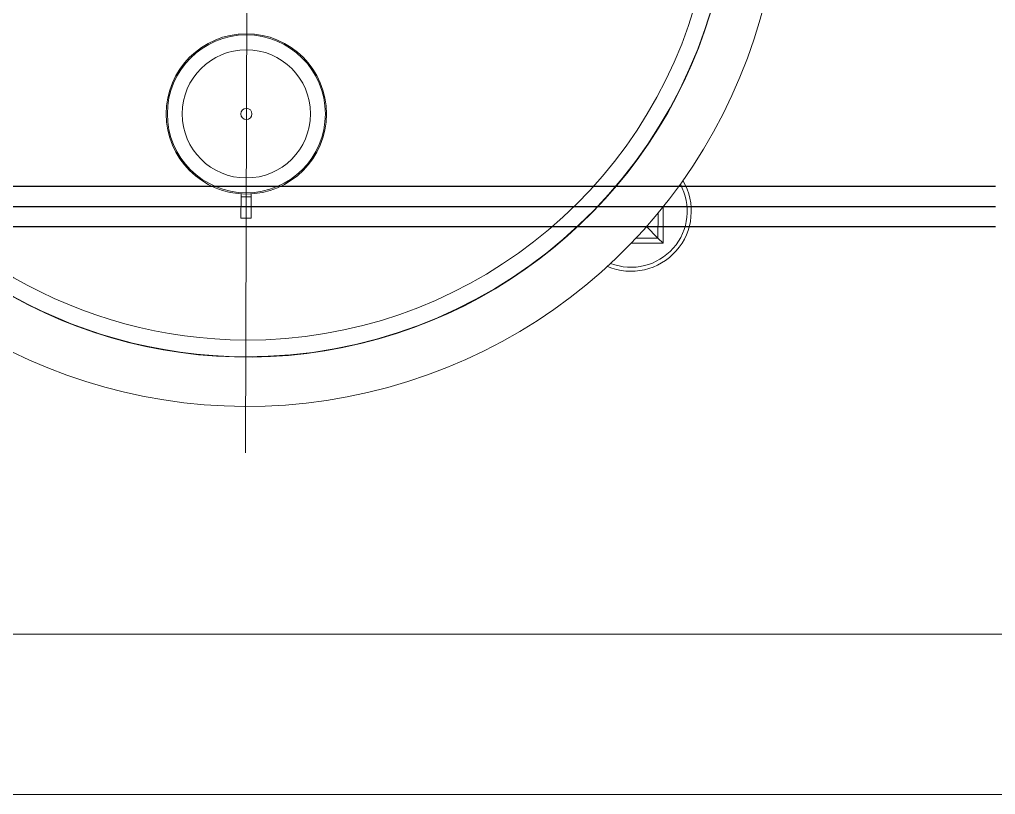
# Model space of a CAD drawing. Extents: x -681219 to -550379, y -242630 to -158199.
# Drawn here: x -639989 to -638773, y -222817 to -221850 of the extents above; entities that cross this region are included whole.
import ezdxf
from ezdxf.lldxf.tags import DXFTag

# ---------------------------------------------------------------- set-up
doc = ezdxf.new("R2010")
doc.units = 0
doc.header["$LTSCALE"] = 1000
doc.layers.get('0').update_dxf_attribs({"linetype": 'CONTINUOUS'})
doc.layers.add('buyer', color=6, linetype='CONTINUOUS', lineweight=0)
doc.layers.add('famsun', color=7, linetype='CONTINUOUS', lineweight=0)
doc.layers.add('DOTE_油脂（红）', color=7, linetype='CONTINUOUS')
doc.layers.add('PIPE-油脂（红）', color=1, linetype='CONTINUOUS')
tags = doc.linetypes.add('CENTER2', pattern=[28.575, 19.05, -3.175, 3.175, -3.175]).pattern_tags.tags
tags[10:11] = [DXFTag(74, 4), DXFTag(75, 0), DXFTag(340, '0'), DXFTag(46, 0.0), DXFTag(50, 0.0), DXFTag(44, 0.0), DXFTag(45, 0.0)]
tags[8:9] = [DXFTag(74, 4), DXFTag(75, 0), DXFTag(340, '0'), DXFTag(46, 0.0), DXFTag(50, 0.0), DXFTag(44, 0.0), DXFTag(45, 0.0)]
tags[6:7] = [DXFTag(74, 4), DXFTag(75, 0), DXFTag(340, '0'), DXFTag(46, 0.0), DXFTag(50, 0.0), DXFTag(44, 0.0), DXFTag(45, 0.0)]
tags[4:5] = [DXFTag(74, 4), DXFTag(75, 0), DXFTag(340, '0'), DXFTag(46, 0.0), DXFTag(50, 0.0), DXFTag(44, 0.0), DXFTag(45, 0.0)]

# ---------------------------------------------------------------- blocks, each defined once
blk = doc.blocks.new('Slurry tank 1000l-V')
at = {"color": 8, "linetype": 'CENTER2'}
blk.add_line((0, 723), (0, -768.6), dxfattribs=at)
for p, q in [((-520, 460), (-520, 414.5)), ((-520, 460), (-513.6, 453.6)), ((-480.2, 460), (-520, 460)), ((-513.6, 453.6), (-520, 460)), ((-513.6, 453.6), (-499.3, 439.3)), ((-513.6, 453.6), (-513.6, 422.4)), ((-486.3, 453.6), (-513.6, 453.6)), ((-6.3, 430), (-6.3, 403.4)), ((6.4, 430), (-6.3, 430)), ((6.4, 403.4), (6.4, 430)), ((-6.3, 403.4), (-6.3, 399.8)), ((6.4, 403.4), (-6.3, 403.4)), ((6.4, 399.8), (6.4, 403.4))]:
    blk.add_line(p, q)
for radius in [100, 98.5, 80, 7]:
    blk.add_circle((0, 300), radius)
for centre, radius, start, end in [((0, 0), 665, 323.2686, 173.2058), ((0, 0), 603.5, 327.3873, 171.961), ((0, 0), 603, 90, 171.9541), ((0, 0), 603, 327.4643, 90), ((0, 0), 582.2, 90, 166.0308), ((0, 0), 582.2, 330.881, 90), ((-480, 420), 75, 66.9627, 210.6654), ((-480, 420), 70, 68.8038, 208.8244)]:
    blk.add_arc(centre, radius, start, end)

msp = doc.modelspace()

# ---------------------------------------------------------------- linework, layer by layer
at = {"layer": 'DOTE_油脂（红）', "color": 1}
msp.add_line((-638772.5801, -222083.3478), (-642394.4172, -222083.3478), dxfattribs=at)
at = {"layer": 'famsun'}
for p, q in [((-649355.4609, -222616.6983), (-638555.4609, -222616.6983)), ((-649555.4609, -222816.6983), (-638555.4609, -222816.6983))]:
    msp.add_line(p, q, dxfattribs=at)
at = {"layer": 'PIPE-油脂（红）', "color": 1}
for p, q in [((-638772.5801, -222058.3478), (-642394.4172, -222058.3478)), ((-638772.5801, -222108.3478), (-642394.4172, -222108.3478))]:
    msp.add_line(p, q, dxfattribs=at)

# ---------------------------------------------------------------- block references
at = {"layer": 'buyer', "color": 2, "rotation": 179.8417996558656}
msp.add_blockref('Slurry tank 1000l-V', (-639705.6996, -221667.5386), dxfattribs=at)

doc.saveas('drawing.dxf')
